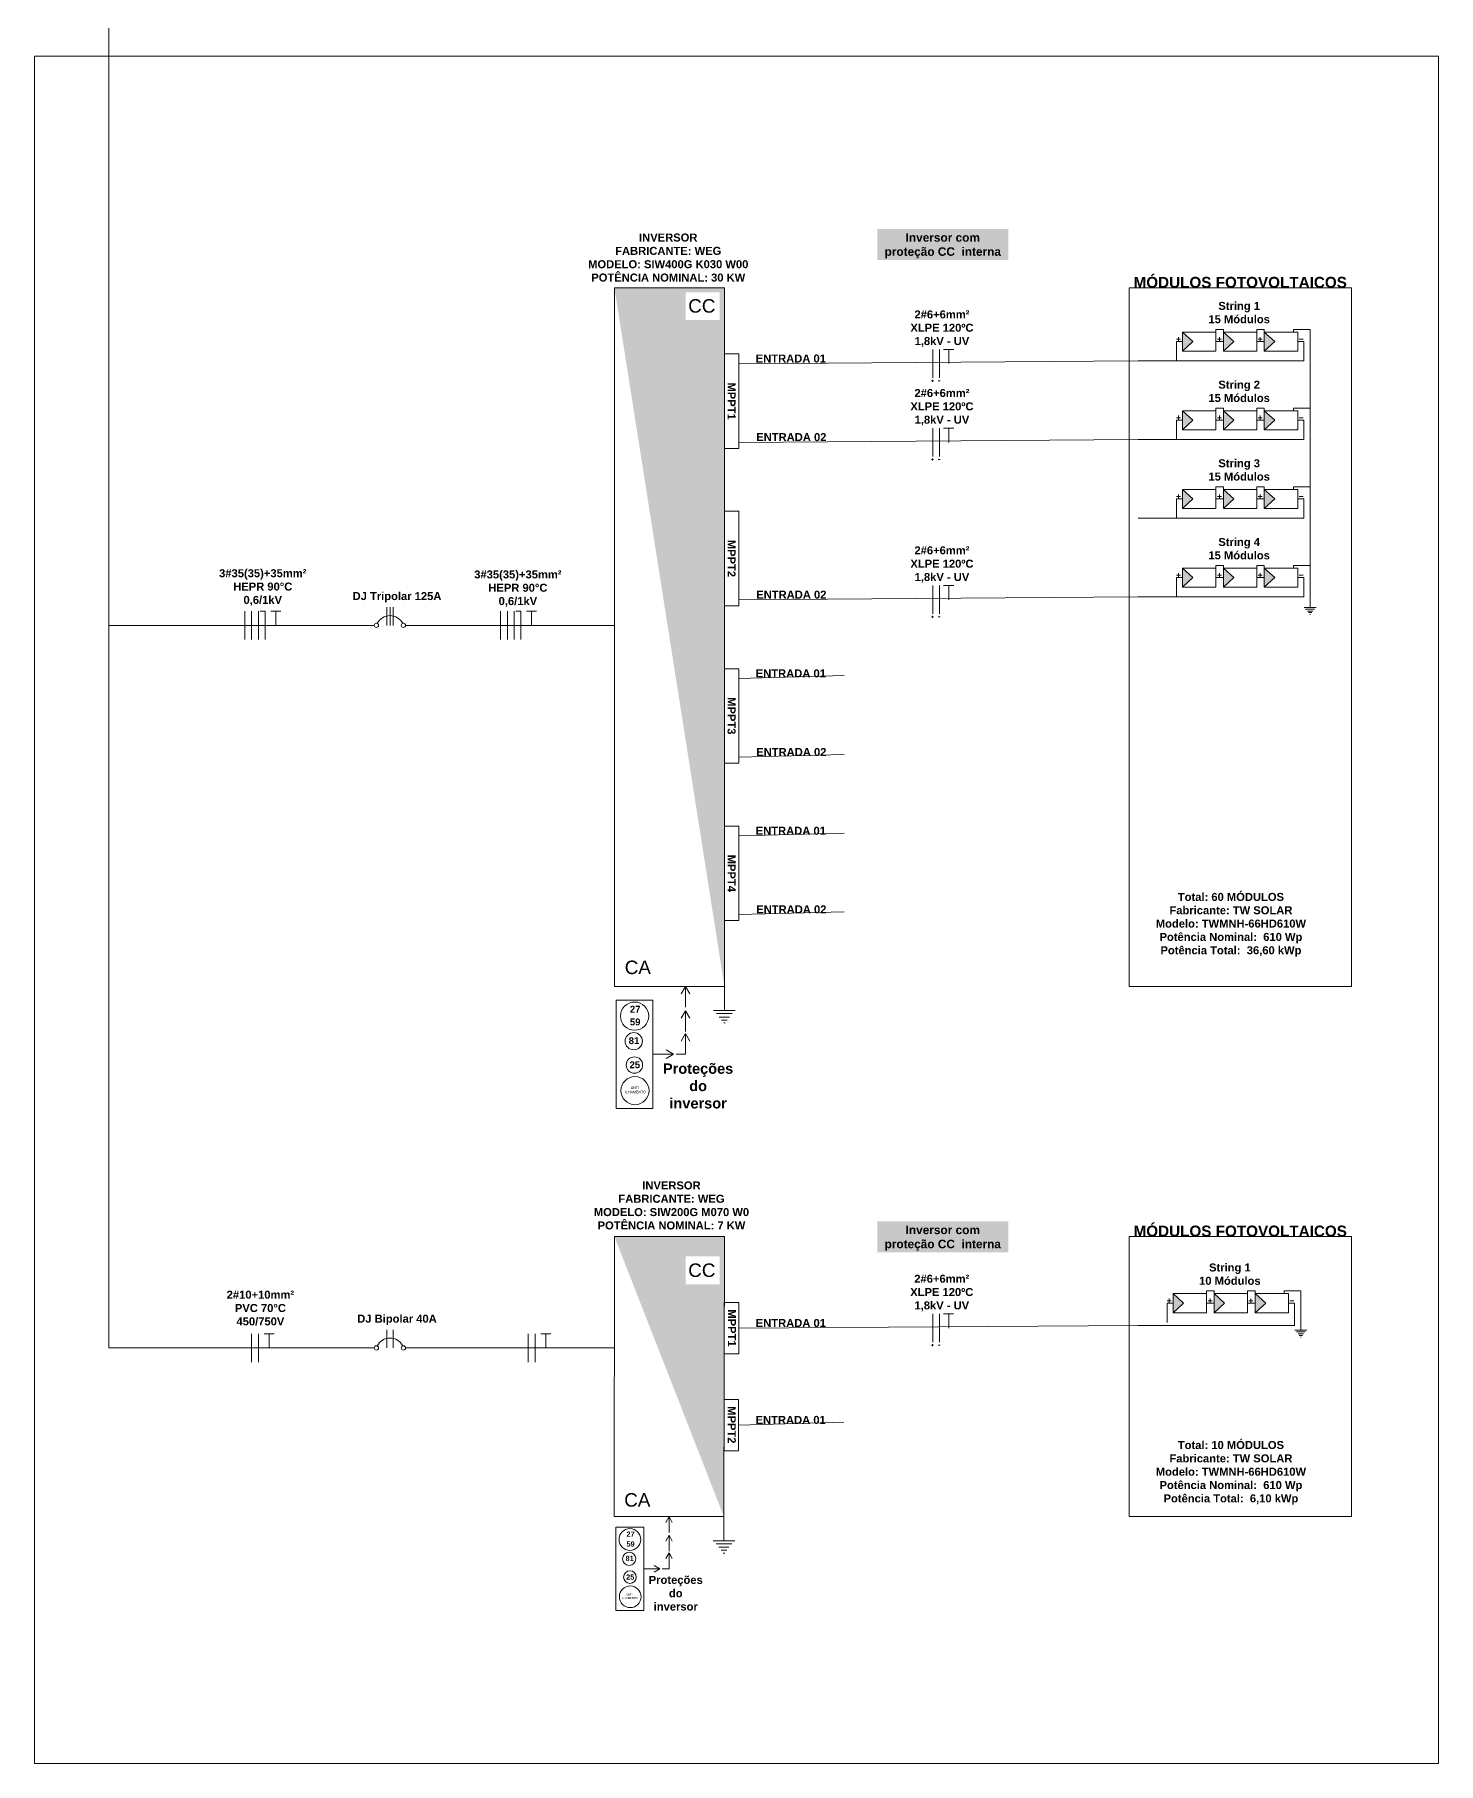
# Model space of a CAD drawing. Header units: millimetres. Extents: x 3949 to 5923, y -1989 to -943.
# Drawn here: x 4882 to 4964.9, y -1988.7 to -1886.6 of the extents above; entities that cross this region are included whole.
import ezdxf

# ---------------------------------------------------------------- set-up
doc = ezdxf.new("R2010")
doc.units = ezdxf.units.MM
doc.layers.add('DESENHO', color=7, linetype='Continuous', lineweight=0)
doc.styles.add('Annotative', font='arial.ttf')
doc.styles.add('PDF Arial', font='arial.ttf')
doc.styles.add('PDF Arial Bold', font='arialbd.ttf')
doc.styles.get("Standard").update_dxf_attribs({"font": 'arial.ttf'})

msp = doc.modelspace()

# ---------------------------------------------------------------- hatches: boundary and pattern name
at = {"layer": 'DESENHO', "lineweight": 0}
h = msp.add_hatch(color=256, dxfattribs=at)
h.dxf.hatch_style = 1
h.paths.add_polyline_path([(4922.72, -1901.58), (4916.23, -1901.58), (4922.72, -1942.82)])
h.paths.add_polyline_path([(4920.43, -1903.47), (4922.44, -1903.47), (4922.44, -1901.83), (4920.43, -1901.83)], flags=16)
h = msp.add_hatch(color=256, dxfattribs=at)
h.dxf.hatch_style = 1
h.paths.add_polyline_path([(4955.22, -1904.75), (4954.59, -1904.19), (4954.59, -1905.31)])
h.paths.add_polyline_path([(4952.79, -1904.75), (4952.18, -1904.19), (4952.18, -1905.31)])
h.paths.add_polyline_path([(4949.76, -1905.31), (4950.37, -1904.75), (4949.76, -1904.19)])
h = msp.add_hatch(color=256, dxfattribs=at)
h.dxf.hatch_style = 1
h.paths.add_polyline_path([(4955.22, -1909.39), (4954.59, -1908.83), (4954.59, -1909.95)])
h.paths.add_polyline_path([(4952.79, -1909.39), (4952.18, -1908.83), (4952.18, -1909.95)])
h.paths.add_polyline_path([(4949.76, -1909.95), (4950.37, -1909.39), (4949.76, -1908.83)])
h = msp.add_hatch(color=256, dxfattribs=at)
h.dxf.hatch_style = 1
h.paths.add_polyline_path([(4955.22, -1914.04), (4954.59, -1913.48), (4954.59, -1914.6)])
h.paths.add_polyline_path([(4952.79, -1914.04), (4952.18, -1913.48), (4952.18, -1914.6)])
h.paths.add_polyline_path([(4949.76, -1914.6), (4950.37, -1914.04), (4949.76, -1913.48)])
h = msp.add_hatch(color=256, dxfattribs=at)
h.dxf.hatch_style = 1
h.paths.add_polyline_path([(4955.22, -1918.68), (4954.59, -1918.12), (4954.59, -1919.25)])
h.paths.add_polyline_path([(4952.79, -1918.68), (4952.18, -1918.12), (4952.18, -1919.25)])
h.paths.add_polyline_path([(4949.76, -1919.25), (4950.37, -1918.68), (4949.76, -1918.12)])
h = msp.add_hatch(color=256, dxfattribs=at)
h.dxf.hatch_style = 1
h.paths.add_polyline_path([(4922.72, -1957.59), (4916.23, -1957.59), (4922.69, -1974.12)])
h.paths.add_polyline_path([(4920.43, -1960.4), (4922.44, -1960.4), (4922.44, -1958.76), (4920.43, -1958.76)], flags=16)
h = msp.add_hatch(color=256, dxfattribs=at)
h.dxf.hatch_style = 1
h.paths.add_polyline_path([(4954.67, -1961.51), (4954.04, -1960.95), (4954.04, -1962.08)])
h.paths.add_polyline_path([(4952.24, -1961.51), (4951.63, -1960.95), (4951.63, -1962.08)])
h.paths.add_polyline_path([(4949.21, -1962.08), (4949.82, -1961.51), (4949.21, -1960.95)])

# ---------------------------------------------------------------- linework, layer by layer
at = {"layer": 'DESENHO', "color": 5, "lineweight": 0}
for p, q in [((4886.38, -1964.16), (4886.38, -1781.81)), ((4949.76, -1904.75), (4949.4, -1904.75)), ((4949.4, -1904.75), (4949.4, -1905.89)), ((4956.93, -1904.75), (4956.56, -1904.75)), ((4956.93, -1904.75), (4956.93, -1905.89)), ((4923.57, -1906.06), (4947.14, -1905.89)), ((4947.14, -1905.89), (4956.93, -1905.89)), ((4949.76, -1909.39), (4949.4, -1909.39)), ((4949.4, -1909.39), (4949.4, -1910.53)), ((4956.93, -1909.39), (4956.56, -1909.39)), ((4956.93, -1909.39), (4956.93, -1910.53)), ((4923.57, -1910.7), (4947.14, -1910.53)), ((4947.14, -1910.53), (4956.93, -1910.53)), ((4949.76, -1914.04), (4949.4, -1914.04)), ((4949.4, -1914.04), (4949.4, -1915.18)), ((4956.93, -1914.04), (4956.56, -1914.04)), ((4956.93, -1914.04), (4956.93, -1915.18)), ((4947.14, -1915.18), (4956.93, -1915.18)), ((4949.76, -1918.68), (4949.4, -1918.68)), ((4949.4, -1918.68), (4949.4, -1919.82)), ((4956.93, -1918.68), (4956.56, -1918.68)), ((4956.93, -1918.68), (4956.93, -1919.82)), ((4923.57, -1919.99), (4947.14, -1919.82)), ((4947.14, -1919.82), (4956.93, -1919.82)), ((4886.38, -1921.5), (4902.06, -1921.5)), ((4903.9, -1921.5), (4916.23, -1921.5)), ((4923.57, -1924.64), (4929.79, -1924.47)), ((4923.57, -1929.28), (4929.79, -1929.12)), ((4923.57, -1933.93), (4929.79, -1933.77)), ((4923.57, -1938.58), (4929.79, -1938.41)), ((4949.21, -1961.51), (4948.85, -1961.51)), ((4948.85, -1961.51), (4948.85, -1962.65)), ((4956.38, -1961.51), (4956.01, -1961.51)), ((4956.38, -1961.51), (4956.38, -1962.83)), ((4923.57, -1962.99), (4947.14, -1962.83)), ((4947.14, -1962.83), (4956.39, -1962.83)), ((4886.38, -1964.16), (4902.06, -1964.16)), ((4903.9, -1964.16), (4916.23, -1964.16)), ((4923.56, -1968.72), (4929.77, -1968.55))]:
    msp.add_line(p, q, dxfattribs=at)
at = {"layer": 'DESENHO', "lineweight": 0}
for p, q in [((4956.32, -1904.03), (4956.32, -1904.03)), ((4935.03, -1906.89), (4935.03, -1905.22)), ((4935.42, -1906.89), (4935.42, -1905.22)), ((4936.26, -1905.22), (4935.66, -1905.22)), ((4935.96, -1906.05), (4935.96, -1905.22)), ((4934.94, -1907.06), (4935.07, -1907.06)), ((4935, -1907), (4935, -1907.13)), ((4935.33, -1907.06), (4935.46, -1907.06)), ((4956.32, -1908.67), (4956.32, -1908.67)), ((4935.03, -1911.53), (4935.03, -1909.86)), ((4935.42, -1911.53), (4935.42, -1909.86)), ((4936.26, -1909.86), (4935.66, -1909.86)), ((4935.96, -1910.7), (4935.96, -1909.86)), ((4935, -1911.64), (4935, -1911.77)), ((4934.94, -1911.7), (4935.07, -1911.7)), ((4935.33, -1911.7), (4935.46, -1911.7)), ((4956.32, -1913.32), (4956.32, -1913.32)), ((4956.32, -1917.96), (4956.32, -1917.96)), ((4935.03, -1920.82), (4935.03, -1919.15)), ((4935.42, -1920.82), (4935.42, -1919.15)), ((4936.26, -1919.15), (4935.66, -1919.15)), ((4935.96, -1919.99), (4935.96, -1919.15)), ((4894.42, -1922.34), (4894.42, -1920.67)), ((4894.81, -1922.34), (4894.81, -1920.67)), ((4895.21, -1922.34), (4895.21, -1920.67)), ((4895.61, -1920.67), (4895.31, -1920.67)), ((4895.61, -1922.34), (4895.61, -1920.67)), ((4896.24, -1920.67), (4895.95, -1920.67)), ((4896.24, -1921.5), (4896.24, -1920.67)), ((4896.54, -1920.67), (4896.24, -1920.67)), ((4909.51, -1922.34), (4909.51, -1920.67)), ((4909.91, -1922.34), (4909.91, -1920.67)), ((4910.3, -1922.34), (4910.3, -1920.67)), ((4910.7, -1920.67), (4910.4, -1920.67)), ((4910.7, -1922.34), (4910.7, -1920.67)), ((4911.33, -1920.67), (4911.04, -1920.67)), ((4911.33, -1921.5), (4911.33, -1920.67)), ((4911.63, -1920.67), (4911.33, -1920.67)), ((4934.94, -1921), (4935.07, -1921)), ((4935, -1920.93), (4935, -1921.06)), ((4935.33, -1921), (4935.46, -1921)), ((4920.42, -1942.82), (4920.16, -1943.26)), ((4920.42, -1944.04), (4920.42, -1942.82)), ((4920.42, -1942.82), (4920.67, -1943.26)), ((4920.42, -1944.25), (4920.16, -1944.69)), ((4920.42, -1945.47), (4920.42, -1944.25)), ((4920.42, -1944.25), (4920.67, -1944.69)), ((4920.42, -1945.6), (4920.16, -1946.04)), ((4920.42, -1946.82), (4920.42, -1945.6)), ((4920.42, -1945.6), (4920.67, -1946.04)), ((4918.5, -1946.82), (4918.5, -1946.82)), ((4918.5, -1946.82), (4919.72, -1946.82)), ((4919.72, -1946.82), (4919.28, -1946.57)), ((4919.72, -1946.82), (4919.28, -1947.08)), ((4920.42, -1946.82), (4919.88, -1946.82)), ((4955.77, -1960.79), (4955.77, -1960.79)), ((4935.02, -1963.82), (4935.02, -1962.15)), ((4935.42, -1963.82), (4935.42, -1962.15)), ((4936.25, -1962.15), (4935.66, -1962.15)), ((4935.96, -1962.99), (4935.96, -1962.15)), ((4894.81, -1964.99), (4894.81, -1963.32)), ((4895.21, -1964.99), (4895.21, -1963.32)), ((4895.85, -1963.32), (4895.55, -1963.32)), ((4895.85, -1964.16), (4895.85, -1963.32)), ((4896.14, -1963.32), (4895.85, -1963.32)), ((4911.14, -1964.99), (4911.14, -1963.32)), ((4911.54, -1964.99), (4911.54, -1963.32)), ((4912.18, -1963.32), (4911.88, -1963.32)), ((4912.18, -1964.16), (4912.18, -1963.32)), ((4912.47, -1963.32), (4912.18, -1963.32)), ((4934.94, -1964), (4935.06, -1964)), ((4935, -1963.93), (4935, -1964.06)), ((4935.33, -1964), (4935.46, -1964)), ((4919.45, -1974.12), (4919.26, -1974.46)), ((4919.45, -1975.06), (4919.45, -1974.12)), ((4919.45, -1974.12), (4919.64, -1974.46)), ((4919.45, -1975.22), (4919.26, -1975.56)), ((4919.45, -1976.16), (4919.45, -1975.22)), ((4919.45, -1975.22), (4919.64, -1975.56)), ((4918.91, -1977.2), (4918.58, -1977.01)), ((4919.45, -1976.26), (4919.26, -1976.6)), ((4919.45, -1977.2), (4919.45, -1976.26)), ((4919.45, -1976.26), (4919.64, -1976.6)), ((4917.97, -1977.2), (4918.91, -1977.2)), ((4918.91, -1977.2), (4918.58, -1977.4)), ((4919.45, -1977.2), (4919.04, -1977.2))]:
    msp.add_line(p, q, dxfattribs=at)
at = {"layer": 'DESENHO', "color": 3, "lineweight": 0}
for p, q in [((4956.32, -1904.03), (4956.32, -1904.19)), ((4956.32, -1904.03), (4957.3, -1904.03)), ((4957.3, -1904.03), (4957.3, -1920.44)), ((4956.32, -1908.67), (4956.32, -1908.83)), ((4956.32, -1908.67), (4957.3, -1908.67)), ((4956.32, -1913.32), (4956.32, -1913.48)), ((4956.32, -1913.32), (4957.3, -1913.32)), ((4956.32, -1917.96), (4956.32, -1918.12)), ((4956.32, -1917.96), (4957.3, -1917.96)), ((4957.27, -1920.85), (4957.32, -1920.85)), ((4922.72, -1944.24), (4922.72, -1942.82)), ((4922.68, -1944.97), (4922.76, -1944.97)), ((4955.77, -1960.79), (4955.77, -1960.95)), ((4955.77, -1960.79), (4956.75, -1960.79)), ((4956.75, -1960.79), (4956.75, -1963.12)), ((4956.72, -1963.52), (4956.77, -1963.52)), ((4922.69, -1975.55), (4922.69, -1974.12)), ((4922.65, -1976.27), (4922.74, -1976.27))]:
    msp.add_line(p, q, dxfattribs=at)
at = {"layer": 'DESENHO'}
for p, q in [((4923.57, -1905.47), (4923.57, -1906.64)), ((4923.57, -1906.64), (4923.57, -1907.81))]:
    msp.add_line(p, q, dxfattribs=at)
at = {"layer": 'DESENHO', "color": 85, "true_color": 0x58ba48}
msp.add_lwpolyline([(4882, -1887.9), (4964.87, -1887.9), (4964.87, -1988.69), (4882, -1988.69)], close=True, dxfattribs=at)
at = {"layer": 'DESENHO', "lineweight": 0}
for points in [[(4922.72, -1901.58), (4916.23, -1901.58), (4916.23, -1942.82), (4922.72, -1942.82)], [(4951.72, -1905.31), (4949.76, -1905.31), (4949.76, -1904.19), (4951.72, -1904.19)], [(4954.14, -1905.31), (4952.18, -1905.31), (4952.18, -1904.19), (4954.14, -1904.19)], [(4956.56, -1905.31), (4954.59, -1905.31), (4954.59, -1904.19), (4956.56, -1904.19)], [(4922.72, -1905.47), (4923.57, -1905.47), (4923.57, -1911.05), (4922.72, -1911.05)], [(4951.72, -1909.95), (4949.76, -1909.95), (4949.76, -1908.83), (4951.72, -1908.83)], [(4954.14, -1909.95), (4952.18, -1909.95), (4952.18, -1908.83), (4954.14, -1908.83)], [(4956.56, -1909.95), (4954.59, -1909.95), (4954.59, -1908.83), (4956.56, -1908.83)], [(4951.72, -1914.6), (4949.76, -1914.6), (4949.76, -1913.48), (4951.72, -1913.48)], [(4954.14, -1914.6), (4952.18, -1914.6), (4952.18, -1913.48), (4954.14, -1913.48)], [(4956.56, -1914.6), (4954.59, -1914.6), (4954.59, -1913.48), (4956.56, -1913.48)], [(4922.72, -1914.76), (4923.57, -1914.76), (4923.57, -1920.34), (4922.72, -1920.34)], [(4951.72, -1919.25), (4949.76, -1919.25), (4949.76, -1918.12), (4951.72, -1918.12)], [(4954.14, -1919.25), (4952.18, -1919.25), (4952.18, -1918.12), (4954.14, -1918.12)], [(4956.56, -1919.25), (4954.59, -1919.25), (4954.59, -1918.12), (4956.56, -1918.12)], [(4922.72, -1924.06), (4923.57, -1924.06), (4923.57, -1929.63), (4922.72, -1929.63)], [(4922.72, -1933.35), (4923.57, -1933.35), (4923.57, -1938.92), (4922.72, -1938.92)], [(4918.5, -1943.62), (4916.33, -1943.62), (4916.33, -1950.02), (4918.5, -1950.02)], [(4922.72, -1957.59), (4916.23, -1957.59), (4916.21, -1974.12), (4922.69, -1974.12)], [(4946.61, -1957.59), (4959.73, -1957.59), (4959.73, -1974.12), (4946.61, -1974.12)], [(4922.71, -1961.48), (4923.57, -1961.48), (4923.57, -1964.5), (4922.71, -1964.5)], [(4951.17, -1962.08), (4949.21, -1962.08), (4949.21, -1960.95), (4951.17, -1960.95)], [(4953.59, -1962.08), (4951.63, -1962.08), (4951.63, -1960.95), (4953.59, -1960.95)], [(4956.01, -1962.08), (4954.04, -1962.08), (4954.04, -1960.95), (4956.01, -1960.95)], [(4922.7, -1967.2), (4923.56, -1967.2), (4923.56, -1970.23), (4922.7, -1970.23)], [(4917.97, -1974.74), (4916.31, -1974.74), (4916.31, -1979.67), (4917.97, -1979.67)]]:
    msp.add_lwpolyline(points, close=True, dxfattribs=at)
at = {"layer": 'DESENHO'}
msp.add_lwpolyline([(4946.61, -1901.58), (4959.73, -1901.58), (4959.73, -1942.82), (4946.61, -1942.82)], close=True, dxfattribs=at)
at = {"layer": 'DESENHO', "lineweight": 0}
for points in [[(4949.52, -1904.48), (4949.52, -1904.74)], [(4949.76, -1905.31), (4950.37, -1904.75), (4949.76, -1904.19)], [(4951.95, -1904.48), (4951.95, -1904.74)], [(4952.18, -1905.31), (4952.79, -1904.75), (4952.18, -1904.19)], [(4954.35, -1904.48), (4954.35, -1904.74)], [(4954.59, -1905.31), (4955.22, -1904.75), (4954.59, -1904.19)], [(4949.4, -1904.61), (4949.64, -1904.61)], [(4951.82, -1904.61), (4952.07, -1904.61)], [(4954.23, -1904.61), (4954.47, -1904.61)], [(4956.64, -1904.61), (4956.88, -1904.61)], [(4949.4, -1909.25), (4949.64, -1909.25)], [(4949.52, -1909.12), (4949.52, -1909.38)], [(4949.76, -1909.95), (4950.37, -1909.39), (4949.76, -1908.83)], [(4951.82, -1909.25), (4952.07, -1909.25)], [(4951.95, -1909.12), (4951.95, -1909.38)], [(4952.18, -1909.95), (4952.79, -1909.39), (4952.18, -1908.83)], [(4954.23, -1909.25), (4954.47, -1909.25)], [(4954.35, -1909.12), (4954.35, -1909.38)], [(4954.59, -1909.95), (4955.22, -1909.39), (4954.59, -1908.83)], [(4956.64, -1909.25), (4956.88, -1909.25)], [(4949.76, -1914.6), (4950.37, -1914.04), (4949.76, -1913.48)], [(4952.18, -1914.6), (4952.79, -1914.04), (4952.18, -1913.48)], [(4954.59, -1914.6), (4955.22, -1914.04), (4954.59, -1913.48)], [(4949.4, -1913.9), (4949.64, -1913.9)], [(4949.52, -1913.77), (4949.52, -1914.03)], [(4951.82, -1913.9), (4952.07, -1913.9)], [(4951.95, -1913.77), (4951.95, -1914.03)], [(4954.23, -1913.9), (4954.47, -1913.9)], [(4954.35, -1913.77), (4954.35, -1914.03)], [(4956.64, -1913.9), (4956.88, -1913.9)], [(4949.4, -1918.54), (4949.64, -1918.54)], [(4949.52, -1918.41), (4949.52, -1918.67)], [(4949.76, -1919.25), (4950.37, -1918.68), (4949.76, -1918.12)], [(4951.82, -1918.54), (4952.07, -1918.54)], [(4951.95, -1918.41), (4951.95, -1918.67)], [(4952.18, -1919.25), (4952.79, -1918.68), (4952.18, -1918.12)], [(4954.23, -1918.54), (4954.47, -1918.54)], [(4954.35, -1918.41), (4954.35, -1918.67)], [(4954.59, -1919.25), (4955.22, -1918.68), (4954.59, -1918.12)], [(4956.64, -1918.54), (4956.88, -1918.54)], [(4948.85, -1961.37), (4949.09, -1961.37)], [(4948.97, -1961.24), (4948.97, -1961.5)], [(4949.21, -1962.08), (4949.82, -1961.51), (4949.21, -1960.95)], [(4951.27, -1961.37), (4951.52, -1961.37)], [(4951.4, -1961.24), (4951.4, -1961.5)], [(4951.63, -1962.08), (4952.24, -1961.51), (4951.63, -1960.95)], [(4953.68, -1961.37), (4953.92, -1961.37)], [(4953.8, -1961.24), (4953.8, -1961.5)], [(4954.04, -1962.08), (4954.67, -1961.51), (4954.04, -1960.95)], [(4956.09, -1961.37), (4956.33, -1961.37)]]:
    msp.add_lwpolyline(points, dxfattribs=at)
at = {"layer": 'DESENHO', "color": 3, "lineweight": 0}
for points in [[(4952.18, -1904.19), (4952.18, -1904.03), (4951.72, -1904.03), (4951.72, -1904.19)], [(4954.59, -1904.19), (4954.59, -1904.03), (4954.14, -1904.03), (4954.14, -1904.19)], [(4952.18, -1908.83), (4952.18, -1908.67), (4951.72, -1908.67), (4951.72, -1908.83)], [(4954.59, -1908.83), (4954.59, -1908.67), (4954.14, -1908.67), (4954.14, -1908.83)], [(4952.18, -1913.48), (4952.18, -1913.32), (4951.72, -1913.32), (4951.72, -1913.48)], [(4954.59, -1913.48), (4954.59, -1913.32), (4954.14, -1913.32), (4954.14, -1913.48)], [(4952.18, -1918.12), (4952.18, -1917.96), (4951.72, -1917.96), (4951.72, -1918.12)], [(4954.59, -1918.12), (4954.59, -1917.96), (4954.14, -1917.96), (4954.14, -1918.12)], [(4957.65, -1920.44), (4956.94, -1920.44)], [(4957.03, -1920.54), (4957.3, -1920.54), (4957.56, -1920.54)], [(4957.13, -1920.66), (4957.3, -1920.66), (4957.46, -1920.66)], [(4957.2, -1920.75), (4957.3, -1920.75), (4957.39, -1920.75)], [(4923.35, -1944.24), (4922.08, -1944.24)], [(4922.25, -1944.41), (4922.72, -1944.41), (4923.18, -1944.41)], [(4922.42, -1944.63), (4922.72, -1944.63), (4923.02, -1944.63)], [(4922.55, -1944.8), (4922.72, -1944.8), (4922.89, -1944.8)], [(4951.63, -1960.95), (4951.63, -1960.79), (4951.17, -1960.79), (4951.17, -1960.95)], [(4954.04, -1960.95), (4954.04, -1960.79), (4953.59, -1960.79), (4953.59, -1960.95)], [(4957.1, -1963.12), (4956.39, -1963.12)], [(4956.48, -1963.21), (4956.75, -1963.21), (4957.01, -1963.21)], [(4956.58, -1963.33), (4956.75, -1963.33), (4956.91, -1963.33)], [(4956.65, -1963.43), (4956.75, -1963.43), (4956.84, -1963.43)], [(4923.33, -1975.55), (4922.06, -1975.55)], [(4922.23, -1975.72), (4922.69, -1975.72), (4923.16, -1975.72)], [(4922.4, -1975.93), (4922.69, -1975.93), (4922.99, -1975.93)], [(4922.53, -1976.1), (4922.69, -1976.1), (4922.86, -1976.1)]]:
    msp.add_lwpolyline(points, dxfattribs=at)
at = {"layer": 'DESENHO', "color": 5, "lineweight": 0}
for points in [[(4951.72, -1904.75), (4952.18, -1904.75)], [(4954.14, -1904.75), (4954.59, -1904.75)], [(4951.72, -1909.39), (4952.18, -1909.39)], [(4954.14, -1909.39), (4954.59, -1909.39)], [(4951.72, -1914.04), (4952.18, -1914.04)], [(4954.14, -1914.04), (4954.59, -1914.04)], [(4951.72, -1918.68), (4952.18, -1918.68)], [(4954.14, -1918.68), (4954.59, -1918.68)], [(4951.17, -1961.51), (4951.63, -1961.51)], [(4953.59, -1961.51), (4954.04, -1961.51)]]:
    msp.add_lwpolyline(points, dxfattribs=at)
at = {"layer": 'DESENHO', "color": 7, "lineweight": 0}
for points in [[(4902.8, -1920.43), (4902.8, -1921.5)], [(4902.98, -1920.43), (4902.98, -1921.5)], [(4903.16, -1920.43), (4903.16, -1921.5)], [(4902.8, -1963.09), (4902.8, -1964.16)], [(4903.16, -1963.09), (4903.16, -1964.16)]]:
    msp.add_lwpolyline(points, dxfattribs=at)
for centre in [(4902.18, -1921.5), (4903.77, -1921.5), (4902.18, -1964.16), (4903.77, -1964.16)]:
    msp.add_circle(centre, 0.125, dxfattribs=at)
at = {"layer": 'DESENHO', "lineweight": 0}
for centre, radius in [((4917.42, -1944.57), 0.833), ((4917.37, -1946.05), 0.51), ((4917.41, -1947.46), 0.484), ((4917.44, -1948.97), 0.83), ((4917.14, -1975.47), 0.641), ((4917.1, -1976.61), 0.392), ((4917.14, -1977.69), 0.372), ((4917.16, -1978.85), 0.639)]:
    msp.add_circle(centre, radius, dxfattribs=at)
at = {"layer": 'DESENHO', "color": 7, "lineweight": 0}
for centre in [(4902.98, -1921.78), (4902.98, -1964.43)]:
    msp.add_arc(centre, 0.852, 28.3222, 151.6778, dxfattribs=at)

# ---------------------------------------------------------------- texts
at = {"layer": 'DESENHO', "lineweight": 0, "attachment_point": 9}
for s, width, gutter_width, heights, insert, char_height, style in [('\\pxqc;{\\fArial|b1|i0|c0|p34;INVERSOR\\PFABRICANTE: WEG\\PMODELO: SIW400G K030 W00 \\PPOTÊNCIA NOMINAL: 30 KW}', 16.3907, 12.5, [5.76], (4927.6, -1901.21), 0.4723, 'Annotative'), ('\\pxqc;{\\fArial|b1|i0|c0|p34;MÓDULOS FOTOVOLTAICOS}', 13.1239, 3.95, [1.36], (4959.73, -1901.58), 0.644, 'PDF Arial'), ('\\pxqc;{\\fArial|b1|i0|c0|p34;2#6+6mm²\\PXLPE 120ºC\\P1,8kV - UV}', 6.7378, 12.5, [3.19], (4938.93, -1905.06), 0.4723, 'PDF Arial'), ('\\pxqc;{\\fArial|b1|i0|c0|p34;2#6+6mm²\\PXLPE 120ºC\\P1,8kV - UV}', 6.7378, 12.5, [3.19], (4938.93, -1909.7), 0.4723, 'PDF Arial'), ('\\pxqc;{\\fArial|b1|i0|c0|p34;2#6+6mm²\\PXLPE 120ºC\\P1,8kV - UV}', 6.7378, 12.5, [3.19], (4938.93, -1918.99), 0.4723, 'PDF Arial'), ('\\pxqc;{\\fArial|b1|i0|c0|p34;3#35(35)+35mm²\\PHEPR 90°C\\P0,6/1kV}', 5.8423, 12.5, [2.86], (4898.39, -1920.34), 0.4723, 'PDF Arial'), ('\\pxqc;{\\fArial|b1|i0|c0|p34;3#35(35)+35mm²\\PHEPR 90°C\\P0,6/1kV}', 5.8423, 12.5, [2.86], (4913.45, -1920.41), 0.4723, 'PDF Arial'), ('\\pxqc;{\\fArial|b1|i0|c0|p34;Proteções \\Pdo inversor}', 1.5658, 12.5, [0], (4921.95, -1950.03), 0.614, 'PDF Arial'), ('\\pxqc;{\\fArial|b1|i0|c0|p34;INVERSOR\\PFABRICANTE: WEG\\PMODELO: SIW200G M070 W0\\PPOTÊNCIA NOMINAL: 7 KW}', 16.3907, 12.5, [5.76], (4927.79, -1957.17), 0.4723, 'Annotative'), ('\\pxqc;{\\fArial|b1|i0|c0|p34;MÓDULOS FOTOVOLTAICOS}', 13.1239, 3.95, [1.36], (4959.73, -1957.59), 0.644, 'PDF Arial'), ('\\pxqc;{\\fArial|b1|i0|c0|p34;2#6+6mm²\\PXLPE 120ºC\\P1,8kV - UV}', 6.7378, 12.5, [3.19], (4938.92, -1961.99), 0.4723, 'PDF Arial'), ('\\pxqc;{\\fArial|b1|i0|c0|p34;Proteções \\Pdo inversor}', 1.5658, 12.5, [0], (4920.63, -1979.67), 0.4723, 'PDF Arial')]:
    msp.add_mtext_dynamic_manual_height_columns(s, width=width, gutter_width=gutter_width, heights=heights, dxfattribs=dict(at, insert=insert, char_height=char_height, style=style))
at = {"layer": 'DESENHO', "char_height": 0.5, "attachment_point": 1, "style": 'PDF Arial', "bg_fill": 1, "box_fill_scale": 1.5, "bg_fill_color": 1, "bg_fill_transparency": 0}
for insert in [(4931.99, -1898.35), (4931.99, -1956.94)]:
    msp.add_mtext_dynamic_manual_height_columns('\\pxqc;{\\fArial|b1|i0|c0|p34;\\C255;\\c16777215;Inversor com proteção CC  interna}', width=7.2381, gutter_width=55.22, heights=[0], dxfattribs=dict(at, insert=insert))
at = {"layer": 'DESENHO', "lineweight": 0, "char_height": 0.796, "attachment_point": 9, "style": 'PDF Arial'}
for s, insert in [('CC', (4922.19, -1903.05)), ('CA', (4918.38, -1942.1)), ('CC', (4922.19, -1959.98)), ('CA', (4918.35, -1973.54))]:
    msp.add_mtext(s, dxfattribs=dict(at, insert=insert))
at = {"layer": 'DESENHO', "lineweight": 0, "char_height": 0.4723, "attachment_point": 9}
for s, insert, width, style in [('\\pxqc;{\\fArial|b1|i0|c0|p34;String 1\\P15 Módulos}', (4955.6, -1903.67), 4.9896, 'PDF Arial'), ('\\pxqc;{\\fArial|b1|i0|c0|p34;ENTRADA 01}', (4929.23, -1905.99), 5.1794, 'PDF Arial'), ('\\pxqc;{\\fArial|b1|i0|c0|p34;String 2\\P15 Módulos}', (4955.6, -1908.32), 4.9896, 'PDF Arial'), ('\\pxqc;{\\fArial|b1|i0|c0|p34;ENTRADA 02}', (4929.26, -1910.63), 5.1794, 'PDF Arial'), ('\\pxqc;{\\fArial|b1|i0|c0|p34;String 3\\P15 Módulos}', (4955.6, -1912.96), 4.9896, 'PDF Arial'), ('\\pxqc;{\\fArial|b1|i0|c0|p34;String 4\\P15 Módulos}', (4955.6, -1917.61), 4.9896, 'PDF Arial'), ('\\pxqc;{\\fArial|b1|i0|c0|p34;DJ Tripolar 125A}', (4906.41, -1920.15), 6.0339, 'PDF Arial'), ('\\pxqc;{\\fArial|b1|i0|c0|p34;ENTRADA 02}', (4929.26, -1919.93), 5.1794, 'PDF Arial'), ('\\pxqc;{\\fArial|b1|i0|c0|p34;ENTRADA 01}', (4929.23, -1924.58), 5.1794, 'PDF Arial'), ('\\pxqc;{\\fArial|b1|i0|c0|p34;ENTRADA 02}', (4929.26, -1929.22), 5.1794, 'PDF Arial'), ('\\pxqc;{\\fArial|b1|i0|c0|p34;ENTRADA 01}', (4929.23, -1933.87), 5.1794, 'PDF Arial'), ('\\pxqc,t12;{\\fArial|b1|i0|c0|p34;\\C0;Total: 60 MÓDULOS \\P\\ptz;Fabricante: TW SOLAR\\PModelo: TWMNH-66HD610W\\PPotência Nominal:  610 Wp\\PPotência Total:  36,60 kWp}', (4958.63, -1941.06), 12.0219, 'Annotative'), ('\\pxqc;{\\fArial|b1|i0|c0|p34;ENTRADA 02}', (4929.26, -1938.51), 5.1794, 'PDF Arial'), ('\\pxqc;{\\fArial|b1|i0|c0|p34;String 1\\P10 Módulos}', (4955.05, -1960.44), 4.9896, 'PDF Arial'), ('\\pxqc;{\\fArial|b1|i0|c0|p34;DJ Bipolar 40A}', (4906.41, -1962.81), 6.0339, 'PDF Arial'), ('\\pxqc;{\\fArial|b1|i0|c0|p34;ENTRADA 01}', (4929.23, -1962.93), 5.1794, 'PDF Arial'), ('\\pxqc;{\\fArial|b1|i0|c0|p34;ENTRADA 01}', (4929.22, -1968.65), 5.1794, 'PDF Arial'), ('\\pxqc,t12;{\\fArial|b1|i0|c0|p34;Total: 10 MÓDULOS \\P\\ptz;Fabricante: TW SOLAR \\PModelo: TWMNH-66HD610W\\PPotência Nominal:  610 Wp\\PPotência Total:  6,10 kWp}', (4958.63, -1973.42), 12.0219, 'Annotative')]:
    msp.add_mtext(s, dxfattribs=dict(at, insert=insert, width=width, style=style))
at = {"layer": 'DESENHO', "lineweight": 0, "char_height": 0.4723, "rotation": 270, "style": 'PDF Arial'}
for s, insert, attachment_point in [('\\pxqc;{\\fArial|b1|i0|c0|p34;MPPT1}', (4923.14, -1908.26), 5), ('\\pxqc;{\\fArial|b1|i0|c0|p34;MPPT2}', (4923.14, -1917.55), 5), ('\\pxqc;{\\fArial|b1|i0|c0|p34;MPPT3}', (4923.14, -1926.84), 5), ('\\pxqc;{\\fArial|b1|i0|c0|p34;MPPT4}', (4923.14, -1936.14), 5), ('\\pxi4.60266;{\\fArial|b1|i0|c0|p34;MPPT1}', (4922.93, -1964.08), 9), ('\\pxi4.60266;{\\fArial|b1|i0|c0|p34;MPPT2}', (4922.92, -1969.8), 9)]:
    msp.add_mtext_dynamic_manual_height_columns(s, width=5.1362, gutter_width=27.45, heights=[1.38], dxfattribs=dict(at, insert=insert, attachment_point=attachment_point))
at = {"layer": 'DESENHO', "lineweight": 0, "attachment_point": 3}
for s, width, heights, insert, char_height in [('\\pxql;{\\fArial|b1|i0|c0|p34;27}', 3.9314, [0.102], (4921.07, -1943.96), 0.4035), ('\\pxql;{\\fArial|b1|i0|c0|p34;59}', 3.9314, [0.102], (4921.07, -1944.71), 0.4035), ('\\pxql;{\\fArial|b1|i0|c0|p34;81}', 3.9314, [0.102], (4921, -1945.82), 0.4035), ('\\pxql;{\\fArial|b1|i0|c0|p34;25}', 3.9314, [0.102], (4921.05, -1947.24), 0.4035), ('\\pxqc;{\\H0.375x;ANTI-\\PILHAMENTO}', 1.9438, [0.999], (4918.44, -1948.72), 0.4035), ('\\pxql;{\\fArial|b1|i0|c0|p34;59}', 3.9314, [0.102], (4920.87, -1975.58), 0.3104), ('\\pxql;{\\fArial|b1|i0|c0|p34;27}', 3.9314, [0.102], (4920.87, -1975), 0.3104), ('\\pxql;{\\fArial|b1|i0|c0|p34;81}', 3.9314, [0.102], (4920.82, -1976.43), 0.3104), ('\\pxql;{\\fArial|b1|i0|c0|p34;25}', 3.9314, [0.102], (4920.85, -1977.53), 0.3104), ('\\pxqc;{\\H0.375x;ANTI-\\PILHAMENTO}', 1.9438, [0.999], (4918.1, -1978.67), 0.3104)]:
    msp.add_mtext_dynamic_manual_height_columns(s, width=width, gutter_width=12.5, heights=heights, dxfattribs=dict(at, insert=insert, char_height=char_height))
at = {"layer": 'DESENHO', "insert": (4893.33, -1960.78), "char_height": 0.4723, "width": 3.9997, "attachment_point": 1, "style": 'PDF Arial Bold'}
msp.add_mtext('\\pxqc;2#10+10mm²\\PPVC 70°C\\P450/750V', dxfattribs=at)

doc.saveas('drawing.dxf')
